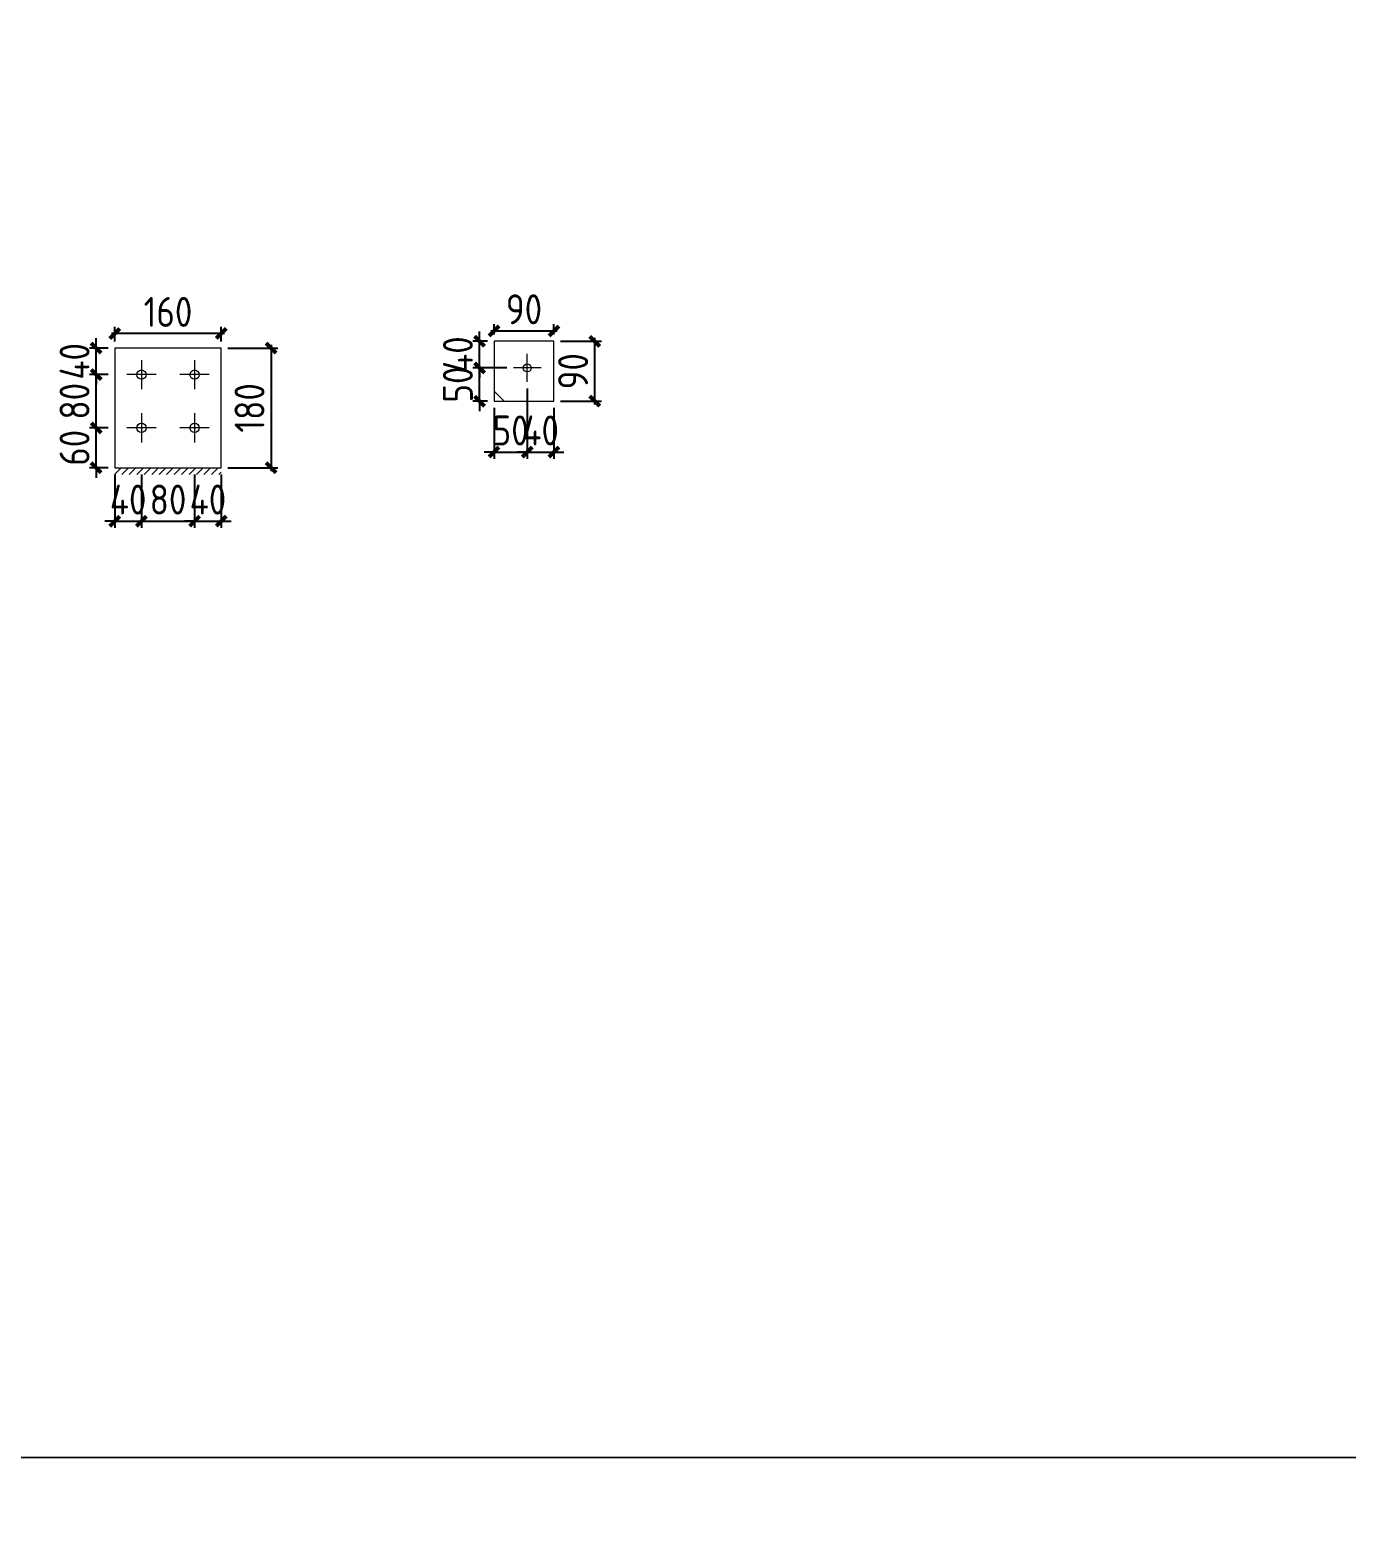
# Model space of a CAD drawing. Extents: x 485428 to 797698, y 56414 to 211814.
# Drawn here: x 737168 to 741128, y 123382 to 127906 of the extents above; entities that cross this region are included whole.
import ezdxf

# ---------------------------------------------------------------- set-up
doc = ezdxf.new("R2010")
doc.units = 0
doc.header["$LTSCALE"] = 1000
doc.header["$MEASUREMENT"] = 0
doc.styles.get("Standard").update_dxf_attribs({"font": 'gbenor.shx', "bigfont": 'gbcbig.shx'})
doc.dimstyles.get("Standard").update_dxf_attribs({"dimscale": 100, "dimtxt": 2, "dimasz": 0.4, "dimexe": 0.5, "dimexo": 1, "dimgap": 0.5, "dimtad": 1, "dimdec": 0, "dimzin": 0, "dimdsep": 46, "dimtxsty": 'Standard', "dimblk": 'ARCHTICK', "dimcen": 0.09, "dimadec": 0, "dimazin": 0, "dimtfac": 1, "dimtdec": 0, "dimtix": 1, "dimtmove": 2, "dimatfit": 3, "dimfxl": 1, "dimtolj": 1, "dimtzin": 0, "dimarcsym": 0})

# ---------------------------------------------------------------- blocks, each defined once
blk = doc.blocks.new('_ArchTick')
at = {"color": 0, "linetype": 'ByBlock', "const_width": 0.4}
blk.add_lwpolyline([(-0.5, -0.5), (0.5, 0.5)], dxfattribs=at)
blk = doc.blocks.new('*D2036')
at = {"color": 3, "lineweight": -2}
for p, q in [((737422.8, 126570.1), (737422.8, 126409.5)), ((737502.8, 126570.1), (737502.8, 126409.5)), ((737422.8, 126429.5), (737392.8, 126429.5)), ((737422.8, 126429.5), (737502.8, 126429.5)), ((737502.8, 126429.5), (737532.8, 126429.5))]:
    blk.add_line(p, q, dxfattribs=at)
at = {"layer": 'Defpoints', "color": 0}
for p in [(737422.8, 126590.1), (737502.8, 126590.1), (737502.8, 126429.5)]:
    blk.add_point(p, dxfattribs=at)
at = {"color": 3, "lineweight": -2, "xscale": 30, "yscale": 30, "zscale": 30}
blk.add_blockref('_ArchTick', (737422.8, 126429.5), dxfattribs=at)
at = {"color": 3, "lineweight": -2, "xscale": 30, "yscale": 30, "zscale": 30, "rotation": 180}
blk.add_blockref('_ArchTick', (737502.8, 126429.5), dxfattribs=at)
at = {"color": 0, "lineweight": 15, "insert": (737462.8, 126494.5), "char_height": 90, "attachment_point": 5}
blk.add_mtext('\\A1;40', dxfattribs=at)
blk = doc.blocks.new('*D2012')
at = {"color": 3, "lineweight": -2}
for p, q in [((737502.8, 126570.1), (737502.8, 126409.5)), ((737662.8, 126570.1), (737662.8, 126409.5)), ((737492.8, 126429.5), (737672.8, 126429.5))]:
    blk.add_line(p, q, dxfattribs=at)
at = {"layer": 'Defpoints', "color": 0}
for p in [(737502.8, 126590.1), (737662.8, 126590.1), (737662.8, 126429.5)]:
    blk.add_point(p, dxfattribs=at)
at = {"color": 3, "lineweight": -2, "xscale": 30, "yscale": 30, "zscale": 30, "rotation": 180}
blk.add_blockref('_ArchTick', (737502.8, 126429.5), dxfattribs=at)
at = {"color": 3, "lineweight": -2, "xscale": 30, "yscale": 30, "zscale": 30}
blk.add_blockref('_ArchTick', (737662.8, 126429.5), dxfattribs=at)
at = {"color": 0, "lineweight": 15, "insert": (737582.8, 126494.5), "char_height": 90, "attachment_point": 5}
blk.add_mtext('\\A1;80', dxfattribs=at)
blk = doc.blocks.new('*D2013')
at = {"color": 3, "lineweight": -2}
for p, q in [((737662.8, 126570.1), (737662.8, 126409.5)), ((737742.8, 126570.1), (737742.8, 126409.5)), ((737662.8, 126429.5), (737632.8, 126429.5)), ((737662.8, 126429.5), (737742.8, 126429.5)), ((737742.8, 126429.5), (737772.8, 126429.5))]:
    blk.add_line(p, q, dxfattribs=at)
at = {"layer": 'Defpoints', "color": 0}
for p in [(737662.8, 126590.1), (737742.8, 126590.1), (737742.8, 126429.5)]:
    blk.add_point(p, dxfattribs=at)
at = {"color": 3, "lineweight": -2, "xscale": 30, "yscale": 30, "zscale": 30}
blk.add_blockref('_ArchTick', (737662.8, 126429.5), dxfattribs=at)
at = {"color": 3, "lineweight": -2, "xscale": 30, "yscale": 30, "zscale": 30, "rotation": 180}
blk.add_blockref('_ArchTick', (737742.8, 126429.5), dxfattribs=at)
at = {"color": 0, "lineweight": 15, "insert": (737702.8, 126494.5), "char_height": 90, "attachment_point": 5}
blk.add_mtext('\\A1;40', dxfattribs=at)
blk = doc.blocks.new('*D2014')
at = {"color": 3, "lineweight": -2}
for p, q in [((737366.7, 126710.1), (737366.7, 126740.1)), ((737402.8, 126710.1), (737346.7, 126710.1)), ((737366.7, 126590.1), (737366.7, 126710.1)), ((737402.8, 126590.1), (737346.7, 126590.1)), ((737366.7, 126590.1), (737366.7, 126560.1))]:
    blk.add_line(p, q, dxfattribs=at)
at = {"layer": 'Defpoints', "color": 0}
for p in [(737366.7, 126710.1), (737422.8, 126710.1), (737422.8, 126590.1)]:
    blk.add_point(p, dxfattribs=at)
at = {"color": 3, "lineweight": -2, "xscale": 30, "yscale": 30, "zscale": 30}
for p, rotation in [((737366.7, 126710.1), 270), ((737366.7, 126590.1), 90)]:
    blk.add_blockref('_ArchTick', p, dxfattribs=dict(at, rotation=rotation))
at = {"color": 0, "lineweight": 15, "insert": (737301.7, 126650.1), "char_height": 90, "attachment_point": 5, "rotation": 90}
blk.add_mtext('\\A1;60', dxfattribs=at)
blk = doc.blocks.new('*D2015')
at = {"color": 3, "lineweight": -2}
for p, q in [((737402.8, 126870.1), (737346.7, 126870.1)), ((737366.7, 126700.1), (737366.7, 126880.1)), ((737402.8, 126710.1), (737346.7, 126710.1))]:
    blk.add_line(p, q, dxfattribs=at)
at = {"layer": 'Defpoints', "color": 0}
for p in [(737366.7, 126870.1), (737422.8, 126870.1), (737422.8, 126710.1)]:
    blk.add_point(p, dxfattribs=at)
at = {"color": 3, "lineweight": -2, "xscale": 30, "yscale": 30, "zscale": 30}
for p, rotation in [((737366.7, 126870.1), 90), ((737366.7, 126710.1), 270)]:
    blk.add_blockref('_ArchTick', p, dxfattribs=dict(at, rotation=rotation))
at = {"color": 0, "lineweight": 15, "insert": (737301.7, 126790.1), "char_height": 90, "attachment_point": 5, "rotation": 90}
blk.add_mtext('\\A1;80', dxfattribs=at)
blk = doc.blocks.new('*D2037')
at = {"color": 3, "lineweight": -2}
for p, q in [((737402.8, 126950.1), (737346.7, 126950.1)), ((737366.7, 126950.1), (737366.7, 126980.1)), ((737366.7, 126870.1), (737366.7, 126950.1)), ((737402.8, 126870.1), (737346.7, 126870.1)), ((737366.7, 126870.1), (737366.7, 126840.1))]:
    blk.add_line(p, q, dxfattribs=at)
at = {"layer": 'Defpoints', "color": 0}
for p in [(737366.7, 126950.1), (737422.8, 126950.1), (737422.8, 126870.1)]:
    blk.add_point(p, dxfattribs=at)
at = {"color": 3, "lineweight": -2, "xscale": 30, "yscale": 30, "zscale": 30}
for p, rotation in [((737366.7, 126950.1), 270), ((737366.7, 126870.1), 90)]:
    blk.add_blockref('_ArchTick', p, dxfattribs=dict(at, rotation=rotation))
at = {"color": 0, "lineweight": 15, "insert": (737301.7, 126910.1), "char_height": 90, "attachment_point": 5, "rotation": 90}
blk.add_mtext('\\A1;40', dxfattribs=at)
blk = doc.blocks.new('*D2038')
at = {"color": 3, "lineweight": -2}
for p, q in [((737752.8, 126993.7), (737412.8, 126993.7)), ((737422.8, 126970.1), (737422.8, 127013.7)), ((737742.8, 126970.1), (737742.8, 127013.7))]:
    blk.add_line(p, q, dxfattribs=at)
at = {"layer": 'Defpoints', "color": 0}
for p in [(737422.8, 126993.7), (737422.8, 126950.1), (737742.8, 126950.1)]:
    blk.add_point(p, dxfattribs=at)
at = {"color": 3, "lineweight": -2, "xscale": 30, "yscale": 30, "zscale": 30, "rotation": 180}
blk.add_blockref('_ArchTick', (737422.8, 126993.7), dxfattribs=at)
at = {"color": 3, "lineweight": -2, "xscale": 30, "yscale": 30, "zscale": 30}
blk.add_blockref('_ArchTick', (737742.8, 126993.7), dxfattribs=at)
at = {"color": 0, "lineweight": 15, "insert": (737582.8, 127058.7), "char_height": 90, "attachment_point": 5}
blk.add_mtext('\\A1;160', dxfattribs=at)
blk = doc.blocks.new('*D2016')
at = {"color": 3, "lineweight": -2}
for p, q in [((737762.8, 126950.1), (737912.9, 126950.1)), ((737892.9, 126960.1), (737892.9, 126580.1)), ((737762.8, 126590.1), (737912.9, 126590.1))]:
    blk.add_line(p, q, dxfattribs=at)
at = {"layer": 'Defpoints', "color": 0}
for p in [(737742.8, 126950.1), (737742.8, 126590.1), (737892.9, 126590.1)]:
    blk.add_point(p, dxfattribs=at)
at = {"color": 3, "lineweight": -2, "xscale": 30, "yscale": 30, "zscale": 30}
for p, rotation in [((737892.9, 126950.1), 90), ((737892.9, 126590.1), 270)]:
    blk.add_blockref('_ArchTick', p, dxfattribs=dict(at, rotation=rotation))
at = {"color": 0, "lineweight": 15, "insert": (737827.9, 126770.1), "char_height": 90, "attachment_point": 5, "rotation": 90}
blk.add_mtext('\\A1;180', dxfattribs=at)
blk = doc.blocks.new('*D2039')
at = {"color": 3, "lineweight": -2}
for p, q in [((738663.3, 126828.3), (738663.3, 126617.3)), ((738563.3, 126770.3), (738563.3, 126617.3)), ((738563.3, 126637.3), (738533.3, 126637.3)), ((738563.3, 126637.3), (738663.3, 126637.3)), ((738663.3, 126637.3), (738693.3, 126637.3))]:
    blk.add_line(p, q, dxfattribs=at)
at = {"layer": 'Defpoints', "color": 0}
for p in [(738663.3, 126848.3), (738563.3, 126790.3), (738663.3, 126637.3)]:
    blk.add_point(p, dxfattribs=at)
at = {"color": 3, "lineweight": -2, "xscale": 30, "yscale": 30, "zscale": 30}
blk.add_blockref('_ArchTick', (738563.3, 126637.3), dxfattribs=at)
at = {"color": 3, "lineweight": -2, "xscale": 30, "yscale": 30, "zscale": 30, "rotation": 180}
blk.add_blockref('_ArchTick', (738663.3, 126637.3), dxfattribs=at)
at = {"color": 0, "lineweight": 15, "insert": (738613.3, 126702.3), "char_height": 90, "attachment_point": 5}
blk.add_mtext('\\A1;50', dxfattribs=at)
blk = doc.blocks.new('*D2040')
at = {"color": 3, "lineweight": -2}
for p, q in [((738663.3, 126828.3), (738663.3, 126617.3)), ((738743.3, 126770.3), (738743.3, 126617.3)), ((738663.3, 126637.3), (738633.3, 126637.3)), ((738663.3, 126637.3), (738743.3, 126637.3)), ((738743.3, 126637.3), (738773.3, 126637.3))]:
    blk.add_line(p, q, dxfattribs=at)
at = {"layer": 'Defpoints', "color": 0}
for p in [(738663.3, 126848.3), (738743.3, 126790.3), (738743.3, 126637.3)]:
    blk.add_point(p, dxfattribs=at)
at = {"color": 3, "lineweight": -2, "xscale": 30, "yscale": 30, "zscale": 30}
blk.add_blockref('_ArchTick', (738663.3, 126637.3), dxfattribs=at)
at = {"color": 3, "lineweight": -2, "xscale": 30, "yscale": 30, "zscale": 30, "rotation": 180}
blk.add_blockref('_ArchTick', (738743.3, 126637.3), dxfattribs=at)
at = {"color": 0, "lineweight": 15, "insert": (738703.3, 126702.3), "char_height": 90, "attachment_point": 5}
blk.add_mtext('\\A1;40', dxfattribs=at)
blk = doc.blocks.new('*D2041')
at = {"color": 3, "lineweight": -2}
for p, q in [((738519.5, 126890.3), (738519.5, 126920.3)), ((738601.3, 126890.3), (738499.5, 126890.3)), ((738519.5, 126790.3), (738519.5, 126890.3)), ((738543.3, 126790.3), (738499.5, 126790.3)), ((738519.5, 126790.3), (738519.5, 126760.3))]:
    blk.add_line(p, q, dxfattribs=at)
at = {"layer": 'Defpoints', "color": 0}
for p in [(738519.5, 126890.3), (738621.3, 126890.3), (738563.3, 126790.3)]:
    blk.add_point(p, dxfattribs=at)
at = {"color": 3, "lineweight": -2, "xscale": 30, "yscale": 30, "zscale": 30}
for p, rotation in [((738519.5, 126890.3), 270), ((738519.5, 126790.3), 90)]:
    blk.add_blockref('_ArchTick', p, dxfattribs=dict(at, rotation=rotation))
at = {"color": 0, "lineweight": 15, "insert": (738454.5, 126840.3), "char_height": 90, "attachment_point": 5, "rotation": 90}
blk.add_mtext('\\A1;50', dxfattribs=at)
blk = doc.blocks.new('*D2042')
at = {"color": 3, "lineweight": -2}
for p, q in [((738519.5, 126970.3), (738519.5, 127000.3)), ((738543.3, 126970.3), (738499.5, 126970.3)), ((738519.5, 126890.3), (738519.5, 126970.3)), ((738601.3, 126890.3), (738499.5, 126890.3)), ((738519.5, 126890.3), (738519.5, 126860.3))]:
    blk.add_line(p, q, dxfattribs=at)
at = {"layer": 'Defpoints', "color": 0}
for p in [(738519.5, 126970.3), (738563.3, 126970.3), (738621.3, 126890.3)]:
    blk.add_point(p, dxfattribs=at)
at = {"color": 3, "lineweight": -2, "xscale": 30, "yscale": 30, "zscale": 30}
for p, rotation in [((738519.5, 126970.3), 270), ((738519.5, 126890.3), 90)]:
    blk.add_blockref('_ArchTick', p, dxfattribs=dict(at, rotation=rotation))
at = {"color": 0, "lineweight": 15, "insert": (738454.5, 126930.3), "char_height": 90, "attachment_point": 5, "rotation": 90}
blk.add_mtext('\\A1;40', dxfattribs=at)
blk = doc.blocks.new('*D2043')
at = {"color": 3, "lineweight": -2}
for p, q in [((738553.3, 127001.5), (738753.3, 127001.5)), ((738563.3, 126990.3), (738563.3, 127021.5)), ((738743.3, 126990.3), (738743.3, 127021.5))]:
    blk.add_line(p, q, dxfattribs=at)
at = {"layer": 'Defpoints', "color": 0}
for p in [(738743.3, 127001.5), (738563.3, 126970.3), (738743.3, 126970.3)]:
    blk.add_point(p, dxfattribs=at)
at = {"color": 3, "lineweight": -2, "xscale": 30, "yscale": 30, "zscale": 30, "rotation": 180}
blk.add_blockref('_ArchTick', (738563.3, 127001.5), dxfattribs=at)
at = {"color": 3, "lineweight": -2, "xscale": 30, "yscale": 30, "zscale": 30}
blk.add_blockref('_ArchTick', (738743.3, 127001.5), dxfattribs=at)
at = {"color": 0, "lineweight": 15, "insert": (738653.3, 127066.5), "char_height": 90, "attachment_point": 5}
blk.add_mtext('\\A1;90', dxfattribs=at)
blk = doc.blocks.new('*D2044')
at = {"color": 3, "lineweight": -2}
for p, q in [((738763.3, 126970.3), (738886, 126970.3)), ((738866, 126780.3), (738866, 126980.3)), ((738763.3, 126790.3), (738886, 126790.3))]:
    blk.add_line(p, q, dxfattribs=at)
at = {"layer": 'Defpoints', "color": 0}
for p in [(738743.3, 126970.3), (738866, 126970.3), (738743.3, 126790.3)]:
    blk.add_point(p, dxfattribs=at)
at = {"color": 3, "lineweight": -2, "xscale": 30, "yscale": 30, "zscale": 30}
for p, rotation in [((738866, 126970.3), 90), ((738866, 126790.3), 270)]:
    blk.add_blockref('_ArchTick', p, dxfattribs=dict(at, rotation=rotation))
at = {"color": 0, "lineweight": 15, "insert": (738801, 126880.3), "char_height": 90, "attachment_point": 5, "rotation": 90}
blk.add_mtext('\\A1;90', dxfattribs=at)

msp = doc.modelspace()

# ---------------------------------------------------------------- hatches: boundary and pattern name
at = {"lineweight": 15}
h = msp.add_hatch(dxfattribs=at)
h.set_pattern_fill('ANSI31', color=256, scale=10, style=0)
h.set_pattern_definition([(45, (254838.085, -68712.485), (-11.22532015, 11.22532015), [])])
h.paths.add_polyline_path([(737742.8, 126590.1), (737732.5, 126590.1), (737742.8, 126576.8)], flags=17)
h.paths.add_polyline_path([(737732.5, 126590.1), (737422.8, 126590.1), (737422.8, 126570.1), (737742.8, 126570.1), (737742.8, 126576.8)])

# ---------------------------------------------------------------- linework, layer by layer
for p, q in [((737422.8, 126950.1), (737422.8, 126590.1)), ((737742.8, 126950.1), (737422.8, 126950.1)), ((737742.8, 126590.1), (737742.8, 126950.1)), ((738563.3, 126970.3), (738563.3, 126790.3)), ((738743.3, 126970.3), (738563.3, 126970.3)), ((738743.3, 126790.3), (738743.3, 126970.3)), ((737502.8, 126914.1), (737502.8, 126826.1)), ((737662.8, 126914.1), (737662.8, 126826.1)), ((738663.3, 126848.3), (738663.3, 126932.3)), ((737546.8, 126870.1), (737458.8, 126870.1)), ((737706.8, 126870.1), (737618.8, 126870.1)), ((738705.3, 126890.3), (738621.3, 126890.3)), ((738563.3, 126820.3), (738593.3, 126790.3)), ((738563.3, 126790.3), (738743.3, 126790.3)), ((737502.8, 126754.1), (737502.8, 126666.1)), ((737662.8, 126754.1), (737662.8, 126666.1)), ((737546.8, 126710.1), (737458.8, 126710.1)), ((737706.8, 126710.1), (737618.8, 126710.1)), ((737422.8, 126590.1), (737742.8, 126590.1))]:
    msp.add_line(p, q, dxfattribs=at)
for points in [[(733738.1, 134114.2), (748588.1, 134114.2), (748588.1, 123614.2), (733738.1, 123614.2)], [(733738.1, 123614.2), (748588.1, 123614.2), (748588.1, 113114.2), (733738.1, 113114.2)]]:
    msp.add_lwpolyline(points, close=True, dxfattribs=at)
for centre, radius in [((738663.3, 126890.3), 12), ((737502.8, 126870.1), 14), ((737662.8, 126870.1), 14), ((737502.8, 126710.1), 14), ((737662.8, 126710.1), 14)]:
    msp.add_circle(centre, radius, dxfattribs=at)

# ---------------------------------------------------------------- dimensions: what is measured, and where the dimension line sits
for p1, p2, distance, picture, middle in [((738563.3, 126970.3), (738743.3, 126970.3), 31.2, '*D2043', (738653.3, 127066.5)), ((737742.8, 126950.1), (737422.8, 126950.1), -43.6, '*D2038', (737582.8, 127058.7)), ((737742.8, 126950.1), (737742.8, 126590.1), 150, '*D2016', (737827.9, 126770.1)), ((738743.3, 126790.3), (738743.3, 126970.3), -122.6, '*D2044', (738801, 126880.3))]:
    dim = msp.add_aligned_dim(p1=p1, p2=p2, distance=distance, dimstyle='Standard', override={"dimtxt": 0.9, "dimasz": 0.3, "dimexe": 0.2, "dimexo": 0.2, "dimgap": 0.2, "dimlfac": 0.5, "dimdle": 0.1, "dimclrd": 3, "dimclre": 3}, dxfattribs=at)
    dim.commit()
    dim.dimension.update_dxf_attribs({"geometry": picture, "text_midpoint": middle})
for base, p1, p2, picture, middle in [((738519.5, 126970.3), (738621.3, 126890.3), (738563.3, 126970.3), '*D2042', (738454.5, 126930.3)), ((737366.7, 126950.1), (737422.8, 126870.1), (737422.8, 126950.1), '*D2037', (737301.7, 126910.1)), ((738519.5, 126890.3), (738563.3, 126790.3), (738621.3, 126890.3), '*D2041', (738454.5, 126840.3)), ((737366.7, 126870.1), (737422.8, 126710.1), (737422.8, 126870.1), '*D2015', (737301.7, 126790.1)), ((737366.7, 126710.1), (737422.8, 126590.1), (737422.8, 126710.1), '*D2014', (737301.7, 126650.1))]:
    dim = msp.add_linear_dim(base=base, p1=p1, p2=p2, angle=90, dimstyle='Standard', override={"dimtxt": 0.9, "dimasz": 0.3, "dimexe": 0.2, "dimexo": 0.2, "dimgap": 0.2, "dimlfac": 0.5, "dimdle": 0.1, "dimclrd": 3, "dimclre": 3}, dxfattribs=at)
    dim.commit()
    dim.dimension.update_dxf_attribs({"geometry": picture, "text_midpoint": middle})
for base, p1, p2, picture, middle in [((738663.3, 126637.3), (738563.3, 126790.3), (738663.3, 126848.3), '*D2039', (738613.3, 126702.3)), ((738743.3, 126637.3), (738663.3, 126848.3), (738743.3, 126790.3), '*D2040', (738703.3, 126702.3)), ((737502.8, 126429.5), (737422.8, 126590.1), (737502.8, 126590.1), '*D2036', (737462.8, 126494.5)), ((737662.8, 126429.5), (737502.8, 126590.1), (737662.8, 126590.1), '*D2012', (737582.8, 126494.5)), ((737742.8, 126429.5), (737662.8, 126590.1), (737742.8, 126590.1), '*D2013', (737702.8, 126494.5))]:
    dim = msp.add_linear_dim(base=base, p1=p1, p2=p2, dimstyle='Standard', override={"dimtxt": 0.9, "dimasz": 0.3, "dimexe": 0.2, "dimexo": 0.2, "dimgap": 0.2, "dimlfac": 0.5, "dimdle": 0.1, "dimclrd": 3, "dimclre": 3}, dxfattribs=at)
    dim.commit()
    dim.dimension.update_dxf_attribs({"geometry": picture, "text_midpoint": middle})

doc.saveas('drawing.dxf')
